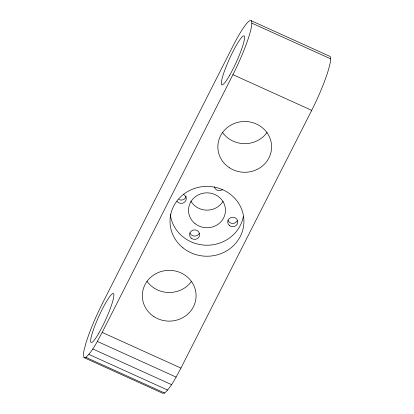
<?xml version="1.0" encoding="UTF-8"?>
<svg xmlns="http://www.w3.org/2000/svg" width="414" height="414" viewBox="0 0 414 414"><rect width="100%" height="100%" fill="white"/><g stroke="black" fill="none" stroke-linecap="round" stroke-linejoin="round"><path stroke-width="0.62" d="M251.826 23.137A43.677 6.169 -65.6 0 0 232.973 46.032L102.289 303.669C95.955 316.405 90.252 329.482 85.936 343.051C85.025 347.776 82.391 352.795 84.032 357.624L85.915 357.354C93.222 350.482 97.362 341.038 102.186 332.411L232.927 74.66A43.677 6.169 -65.6 0 0 251.826 23.137L330.605 58.819M251.189 20.7L329.968 56.387A43.677 6.169 -65.6 0 1 311.706 110.347L181.011 367.963C176.167 376.631 172.017 386.122 164.674 393.031L162.795 393.3L84.032 357.624M232.927 74.66L311.706 110.347M102.186 332.411L180.949 368.087M97.368 341.431L176.126 377.107M92.814 348.971L171.577 384.653M88.912 354.405L167.67 390.081M85.915 357.354L164.674 393.031M267.077 132.433A26.879 25.394 0.1 0 1 222.473 132.439M191.568 281.272A26.879 25.394 0.1 0 1 146.96 281.282M223.12 201.24A18.48 17.46 0.1 0 1 206.922 210.141A18.48 17.46 0.1 0 1 190.818 201.085M243.313 216.734A36.96 34.921 0.1 0 1 205.623 245.197A36.96 34.921 0.1 0 1 170.257 214.173M183.552 194.409A5.04 4.761 0.1 0 1 184.954 201.846A5.04 4.761 0.1 0 1 176.985 201.199M222.618 189.581A5.04 4.761 0.1 0 1 214.38 186.859M186.16 196.355A5.04 4.761 0.1 0 1 178.915 199.558M199.191 233.387A5.04 4.761 0.1 0 1 194.373 236.083A5.04 4.761 0.1 0 1 189.897 232.906M237.289 220.724A5.04 4.761 0.1 0 1 232.471 223.42A5.04 4.761 0.1 0 1 227.99 220.243M229.703 75.177A26.879 3.793 -65.6 0 0 244.234 36.008A26.879 3.793 -65.6 0 0 224.911 69.857A26.879 3.793 -65.6 0 0 229.703 75.177M98.822 333.161A26.879 3.793 -65.6 0 0 113.602 293.697A26.879 3.793 -65.6 0 0 94.387 327.076A26.879 3.793 -65.6 0 0 98.822 333.161M229.372 167.727A26.879 25.394 0.1 0 0 271.512 149.035A26.879 25.394 0.1 0 0 233.299 123.9A26.879 25.394 0.1 0 0 229.372 167.727M153.858 316.575A26.879 25.394 0.1 0 0 195.998 297.878A26.879 25.394 0.1 0 0 157.786 272.748A26.879 25.394 0.1 0 0 153.858 316.575M182.916 247.815A36.96 34.921 0.1 0 0 243.297 227.747A36.96 34.921 0.1 0 0 194.699 188.37A36.96 34.921 0.1 0 0 182.916 247.815M194.958 223.555A18.48 17.46 0.1 0 0 225.149 213.515A18.48 17.46 0.1 0 0 200.852 193.83A18.48 17.46 0.1 0 0 194.958 223.555M191.361 238.247A5.04 4.761 0.1 0 0 199.595 235.509A5.04 4.761 0.1 0 0 192.971 230.137A5.04 4.761 0.1 0 0 191.361 238.247M229.459 225.583A5.04 4.761 0.1 0 0 237.693 222.846A5.04 4.761 0.1 0 0 231.069 217.474A5.04 4.761 0.1 0 0 229.459 225.583"/></g></svg>
